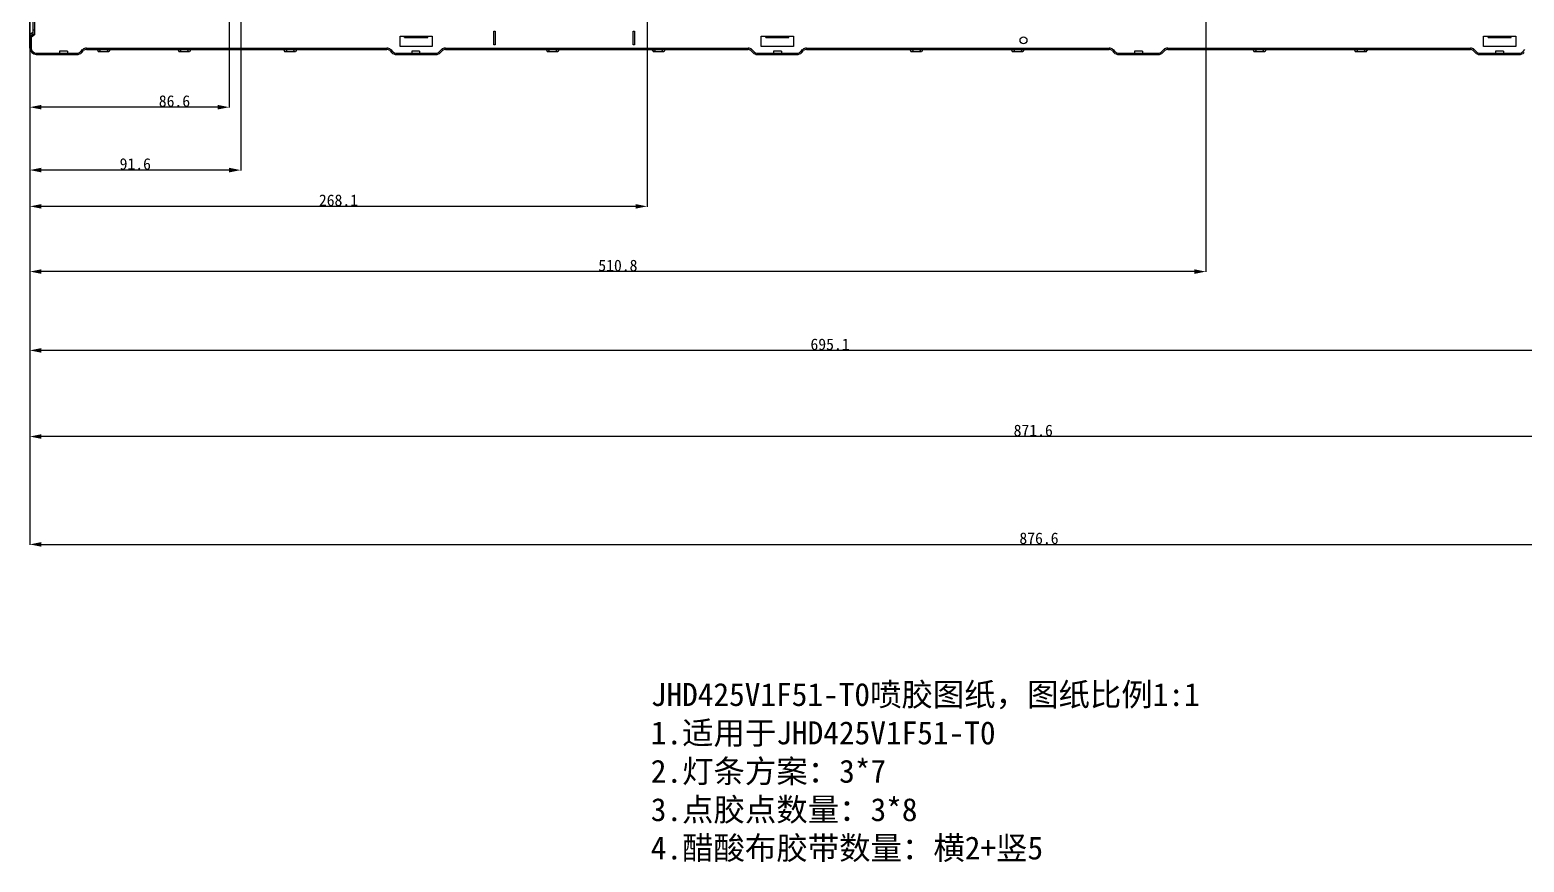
# Model space of a CAD drawing. Header units: millimetres. Extents: x 1969 to 3351, y -193 to 879.
# Drawn here: x 2155 to 2804, y -193 to 168 of the extents above; entities that cross this region are included whole.
import ezdxf

# ---------------------------------------------------------------- set-up
doc = ezdxf.new("R2010")
doc.units = ezdxf.units.MM
doc.header["$LTSCALE"] = 46.255
doc.header["$PDMODE"] = 3
doc.header["$PDSIZE"] = 0.3125
doc.layers.get('0').update_dxf_attribs({"linetype": 'CONTINUOUS'})
doc.layers.get('Defpoints').update_dxf_attribs({"linetype": 'CONTINUOUS'})
doc.layers.add('20180906AFTEDXF_CONTINUOUS_LINE', color=7, linetype='CONTINUOUS')
doc.styles.get("Standard").update_dxf_attribs({"font": 'simfang.ttf'})
doc.dimstyles.new('DIMSTYLE_1', dxfattribs={"dimtxt": 5, "dimasz": 5, "dimexe": 0.18, "dimexo": 0.0625, "dimgap": 0.09, "dimtad": 1, "dimdec": 1, "dimdsep": 46, "dimtxsty": 'Standard', "dimblk": '_FILLED', "dimcen": 0.09, "dimclrt": 5, "dimadec": 0, "dimazin": 0, "dimtp": 0.5, "dimtm": 0.5, "dimtfac": 1, "dimtdec": 1, "dimtofl": 0, "dimtmove": 0, "dimatfit": 3, "dimldrblk": '_FILLED', "dimfxl": 1, "dimtolj": 1, "dimarcsym": 0})

# ---------------------------------------------------------------- blocks, each defined once
blk = doc.blocks.new('_FILLED')
at = {"color": 0, "linetype": 'ByBlock'}
blk.add_solid([(0, 0), (-1, 0.2), (-1, -0.2)], dxfattribs=at)
blk = doc.blocks.new('*D151')
at = {"color": 0, "lineweight": -2, "transparency": 16777216}
for p, q in [((2154.88, 602.1), (2154.88, 134.39)), ((2241.43, 599.6), (2241.43, 134.39)), ((2236.43, 134.57), (2159.88, 134.57))]:
    blk.add_line(p, q, dxfattribs=at)
at = {"layer": 'Defpoints', "color": 0, "transparency": 16777216}
for p in [(2154.88, 602.16), (2241.43, 599.66), (2154.88, 134.57)]:
    blk.add_point(p, dxfattribs=at)
at = {"color": 0, "lineweight": -2, "transparency": 16777216, "xscale": 5, "yscale": 5, "zscale": 5, "rotation": 180}
blk.add_blockref('_FILLED', (2154.88, 134.57), dxfattribs=at)
at = {"color": 0, "lineweight": -2, "transparency": 16777216, "xscale": 5, "yscale": 5, "zscale": 5}
blk.add_blockref('_FILLED', (2241.43, 134.57), dxfattribs=at)
at = {"color": 5, "transparency": 16777216, "insert": (2217.67, 137.2), "char_height": 5, "attachment_point": 5}
blk.add_mtext('\\A1;86.6', dxfattribs=at)
blk = doc.blocks.new('*D154')
at = {"color": 0, "lineweight": -2, "transparency": 16777216}
for p, q in [((2246.43, 267.6), (2246.43, 107.06)), ((2154.88, 174.1), (2154.88, 107.06)), ((2241.43, 107.24), (2159.88, 107.24))]:
    blk.add_line(p, q, dxfattribs=at)
at = {"layer": 'Defpoints', "color": 0, "transparency": 16777216}
for p in [(2246.43, 267.66), (2154.88, 174.16), (2154.88, 107.24)]:
    blk.add_point(p, dxfattribs=at)
at = {"color": 0, "lineweight": -2, "transparency": 16777216, "xscale": 5, "yscale": 5, "zscale": 5, "rotation": 180}
blk.add_blockref('_FILLED', (2154.88, 107.24), dxfattribs=at)
at = {"color": 0, "lineweight": -2, "transparency": 16777216, "xscale": 5, "yscale": 5, "zscale": 5}
blk.add_blockref('_FILLED', (2246.43, 107.24), dxfattribs=at)
at = {"color": 5, "transparency": 16777216, "insert": (2200.66, 109.87), "char_height": 5, "attachment_point": 5}
blk.add_mtext('\\A1;91.6', dxfattribs=at)
blk = doc.blocks.new('*D155')
at = {"color": 0, "lineweight": -2, "transparency": 16777216}
for p, q in [((2422.94, 267.6), (2422.94, 91.29)), ((2154.88, 173.1), (2154.88, 91.29)), ((2417.94, 91.47), (2159.88, 91.47))]:
    blk.add_line(p, q, dxfattribs=at)
at = {"layer": 'Defpoints', "color": 0, "transparency": 16777216}
for p in [(2422.94, 267.66), (2154.88, 173.16), (2154.88, 91.47)]:
    blk.add_point(p, dxfattribs=at)
at = {"color": 0, "lineweight": -2, "transparency": 16777216, "xscale": 5, "yscale": 5, "zscale": 5, "rotation": 180}
blk.add_blockref('_FILLED', (2154.88, 91.47), dxfattribs=at)
at = {"color": 0, "lineweight": -2, "transparency": 16777216, "xscale": 5, "yscale": 5, "zscale": 5}
blk.add_blockref('_FILLED', (2422.94, 91.47), dxfattribs=at)
at = {"color": 5, "transparency": 16777216, "insert": (2288.91, 94.1), "char_height": 5, "attachment_point": 5}
blk.add_mtext('\\A1;268.1', dxfattribs=at)
blk = doc.blocks.new('*D156')
at = {"color": 0, "lineweight": -2, "transparency": 16777216}
for p, q in [((2665.63, 267.6), (2665.63, 62.96)), ((2154.88, 262.6), (2154.88, 62.96)), ((2660.63, 63.14), (2159.88, 63.14))]:
    blk.add_line(p, q, dxfattribs=at)
at = {"layer": 'Defpoints', "color": 0, "transparency": 16777216}
for p in [(2665.63, 267.66), (2154.88, 262.66), (2154.88, 63.14)]:
    blk.add_point(p, dxfattribs=at)
at = {"color": 0, "lineweight": -2, "transparency": 16777216, "xscale": 5, "yscale": 5, "zscale": 5, "rotation": 180}
blk.add_blockref('_FILLED', (2154.88, 63.14), dxfattribs=at)
at = {"color": 0, "lineweight": -2, "transparency": 16777216, "xscale": 5, "yscale": 5, "zscale": 5}
blk.add_blockref('_FILLED', (2665.63, 63.14), dxfattribs=at)
at = {"color": 5, "transparency": 16777216, "insert": (2410.26, 65.77), "char_height": 5, "attachment_point": 5}
blk.add_mtext('\\A1;510.8', dxfattribs=at)
blk = doc.blocks.new('*D157')
at = {"color": 0, "lineweight": -2, "transparency": 16777216}
for p, q in [((2849.93, 267.6), (2849.93, 28.7)), ((2154.88, 262.6), (2154.88, 28.7)), ((2844.93, 28.88), (2159.88, 28.88))]:
    blk.add_line(p, q, dxfattribs=at)
at = {"layer": 'Defpoints', "color": 0, "transparency": 16777216}
for p in [(2849.93, 267.66), (2154.88, 262.66), (2154.88, 28.88)]:
    blk.add_point(p, dxfattribs=at)
at = {"color": 0, "lineweight": -2, "transparency": 16777216, "xscale": 5, "yscale": 5, "zscale": 5, "rotation": 180}
blk.add_blockref('_FILLED', (2154.88, 28.88), dxfattribs=at)
at = {"color": 0, "lineweight": -2, "transparency": 16777216, "xscale": 5, "yscale": 5, "zscale": 5}
blk.add_blockref('_FILLED', (2849.93, 28.88), dxfattribs=at)
at = {"color": 5, "transparency": 16777216, "insert": (2502.41, 31.51), "char_height": 5, "attachment_point": 5}
blk.add_mtext('\\A1;695.1', dxfattribs=at)
blk = doc.blocks.new('*D158')
at = {"color": 0, "lineweight": -2, "transparency": 16777216}
for p, q in [((3026.43, 267.6), (3026.43, -8.72)), ((2154.88, 262.53), (2154.88, -8.72)), ((3021.43, -8.54), (2159.88, -8.54))]:
    blk.add_line(p, q, dxfattribs=at)
at = {"layer": 'Defpoints', "color": 0, "transparency": 16777216}
for p in [(3026.43, 267.66), (2154.88, 262.6), (2154.88, -8.54)]:
    blk.add_point(p, dxfattribs=at)
at = {"color": 0, "lineweight": -2, "transparency": 16777216, "xscale": 5, "yscale": 5, "zscale": 5, "rotation": 180}
blk.add_blockref('_FILLED', (2154.88, -8.54), dxfattribs=at)
at = {"color": 0, "lineweight": -2, "transparency": 16777216, "xscale": 5, "yscale": 5, "zscale": 5}
blk.add_blockref('_FILLED', (3026.43, -8.54), dxfattribs=at)
at = {"color": 5, "transparency": 16777216, "insert": (2590.66, -5.9), "char_height": 5, "attachment_point": 5}
blk.add_mtext('\\A1;871.6', dxfattribs=at)
blk = doc.blocks.new('*D161')
at = {"color": 0, "lineweight": -2, "transparency": 16777216}
for p, q in [((3031.43, 257.6), (3031.43, -55.58)), ((2154.88, 201.6), (2154.88, -55.58)), ((2159.88, -55.4), (3026.43, -55.4))]:
    blk.add_line(p, q, dxfattribs=at)
at = {"layer": 'Defpoints', "color": 0, "transparency": 16777216}
for p in [(3031.43, 257.66), (2154.88, 201.66), (3031.43, -55.4)]:
    blk.add_point(p, dxfattribs=at)
at = {"color": 0, "lineweight": -2, "transparency": 16777216, "xscale": 5, "yscale": 5, "zscale": 5, "rotation": 180}
blk.add_blockref('_FILLED', (2154.88, -55.4), dxfattribs=at)
at = {"color": 0, "lineweight": -2, "transparency": 16777216, "xscale": 5, "yscale": 5, "zscale": 5}
blk.add_blockref('_FILLED', (3031.43, -55.4), dxfattribs=at)
at = {"color": 5, "transparency": 16777216, "insert": (2593.16, -52.77), "char_height": 5, "attachment_point": 5}
blk.add_mtext('\\A1;876.6', dxfattribs=at)

msp = doc.modelspace()

# ---------------------------------------------------------------- linework, layer by layer
at = {"layer": '20180906AFTEDXF_CONTINUOUS_LINE', "color": 7, "linetype": 'Continuous'}
for p, q in [((2154.88, 160.26), (2154.88, 706.31)), ((2156.28, 166.33), (2156.28, 172.98)), ((2156.88, 173.26), (2156.88, 166.05)), ((2154.88, 166.15), (2156.28, 167.33)), ((2156.28, 166.33), (2154.88, 165.16)), ((2154.88, 165.16), (2155.48, 164.88)), ((2156.88, 166.05), (2155.48, 164.88)), ((2155.48, 164.88), (2155.48, 160.26)), ((2156.88, 168.06), (2156.28, 168.06)), ((2156.28, 166.33), (2156.88, 166.05)), ((2315.65, 160.96), (2315.65, 165.46)), ((2315.65, 165.46), (2329.65, 165.46)), ((2317.65, 164.86), (2317.65, 165.46)), ((2317.65, 164.86), (2327.65, 164.86)), ((2327.65, 164.86), (2327.65, 165.46)), ((2329.65, 165.46), (2329.65, 160.96)), ((2356.43, 161.66), (2356.43, 167.66)), ((2356.43, 167.66), (2356.93, 167.66)), ((2356.93, 167.66), (2356.93, 161.66)), ((2416.93, 161.66), (2416.93, 167.66)), ((2416.93, 167.66), (2417.43, 167.66)), ((2417.43, 167.66), (2417.43, 161.66)), ((2472.51, 160.96), (2472.51, 165.46)), ((2472.51, 165.46), (2486.51, 165.46)), ((2474.51, 164.86), (2474.51, 165.46)), ((2474.51, 164.86), (2484.51, 164.86)), ((2484.51, 164.86), (2484.51, 165.46)), ((2486.51, 165.46), (2486.51, 160.96)), ((2786.24, 165.46), (2800.24, 165.46)), ((2786.24, 160.96), (2786.24, 165.46)), ((2788.24, 164.86), (2788.24, 165.46)), ((2788.24, 164.86), (2798.24, 164.86)), ((2798.24, 164.86), (2798.24, 165.46)), ((2800.24, 165.46), (2800.24, 160.96)), ((2154.88, 161.26), (2155.48, 161.26)), ((2154.88, 160.26), (2155.48, 160.26)), ((2157.68, 158.06), (2157.68, 157.46)), ((2157.68, 158.06), (2175.29, 158.06)), ((2157.68, 157.46), (2175.29, 157.46)), ((2158.68, 158.06), (2158.68, 157.46)), ((2167.71, 158.86), (2167.71, 158.06)), ((2171.16, 158.86), (2167.71, 158.86)), ((2171.16, 158.86), (2171.16, 158.06)), ((2174.29, 157.46), (2174.29, 158.06)), ((2175.29, 157.46), (2175.29, 158.06)), ((2176.98, 158.76), (2177.78, 159.56)), ((2177.41, 158.34), (2178.2, 159.13)), ((2179.47, 159.66), (2179.47, 160.26)), ((2179.47, 160.26), (2309.92, 160.26)), ((2179.47, 159.66), (2309.92, 159.66)), ((2179.97, 159.66), (2179.97, 160.26)), ((2181.93, 160.26), (2181.93, 159.66)), ((2182.43, 160.26), (2182.43, 159.66)), ((2184.08, 159.66), (2184.67, 158.64)), ((2189.2, 158.66), (2184.66, 158.66)), ((2185.04, 159.66), (2185.61, 158.66)), ((2188.82, 159.66), (2188.25, 158.66)), ((2189.78, 159.66), (2189.19, 158.64)), ((2191.43, 160.26), (2191.43, 159.66)), ((2191.93, 160.26), (2191.93, 159.66)), ((2216.93, 160.26), (2216.93, 159.66)), ((2217.43, 160.26), (2217.43, 159.66)), ((2219.08, 159.66), (2219.67, 158.64)), ((2224.2, 158.66), (2219.66, 158.66)), ((2220.04, 159.66), (2220.61, 158.66)), ((2223.82, 159.66), (2223.25, 158.66)), ((2224.78, 159.66), (2224.19, 158.64)), ((2226.43, 160.26), (2226.43, 159.66)), ((2226.93, 160.26), (2226.93, 159.66)), ((2262.93, 160.26), (2262.93, 159.66)), ((2263.43, 160.26), (2263.43, 159.66)), ((2265.08, 159.66), (2265.67, 158.64)), ((2270.2, 158.66), (2265.66, 158.66)), ((2266.04, 159.66), (2266.61, 158.66)), ((2269.82, 159.66), (2269.25, 158.66)), ((2270.78, 159.66), (2270.19, 158.64)), ((2272.43, 160.26), (2272.43, 159.66)), ((2272.93, 160.26), (2272.93, 159.66)), ((2309.42, 160.26), (2309.42, 159.66)), ((2309.92, 160.26), (2309.92, 159.66)), ((2311.19, 159.13), (2311.99, 158.34)), ((2311.62, 159.56), (2312.41, 158.76)), ((2314.11, 158.06), (2314.11, 157.46)), ((2314.11, 158.06), (2331.15, 158.06)), ((2314.11, 157.46), (2331.15, 157.46)), ((2314.61, 158.06), (2314.61, 157.46)), ((2329.65, 160.96), (2315.65, 160.96)), ((2320.71, 158.86), (2320.71, 158.06)), ((2324.16, 158.86), (2320.71, 158.86)), ((2324.16, 158.86), (2324.16, 158.06)), ((2330.65, 157.46), (2330.65, 158.06)), ((2331.15, 157.46), (2331.15, 158.06)), ((2332.85, 158.76), (2333.65, 159.56)), ((2333.28, 158.34), (2334.07, 159.13)), ((2335.34, 159.66), (2335.34, 160.26)), ((2335.34, 160.26), (2466.79, 160.26)), ((2335.34, 159.66), (2466.79, 159.66)), ((2335.84, 159.66), (2335.84, 160.26)), ((2356.93, 161.66), (2356.43, 161.66)), ((2376.93, 160.26), (2376.93, 159.66)), ((2377.43, 160.26), (2377.43, 159.66)), ((2379.08, 159.66), (2379.67, 158.64)), ((2384.2, 158.66), (2379.66, 158.66)), ((2380.04, 159.66), (2380.61, 158.66)), ((2383.82, 159.66), (2383.25, 158.66)), ((2384.78, 159.66), (2384.19, 158.64)), ((2386.43, 160.26), (2386.43, 159.66)), ((2386.93, 160.26), (2386.93, 159.66)), ((2417.43, 161.66), (2416.93, 161.66)), ((2422.93, 160.26), (2422.93, 159.66)), ((2423.43, 160.26), (2423.43, 159.66)), ((2425.08, 159.66), (2425.67, 158.64)), ((2430.2, 158.66), (2425.66, 158.66)), ((2426.04, 159.66), (2426.61, 158.66)), ((2429.82, 159.66), (2429.25, 158.66)), ((2430.78, 159.66), (2430.19, 158.64)), ((2432.43, 160.26), (2432.43, 159.66)), ((2432.93, 160.26), (2432.93, 159.66)), ((2466.79, 160.26), (2466.79, 159.66)), ((2468.06, 159.13), (2468.85, 158.34)), ((2468.48, 159.56), (2469.28, 158.76)), ((2470.97, 158.06), (2470.97, 157.46)), ((2470.97, 158.06), (2488.02, 158.06)), ((2470.97, 157.46), (2488.02, 157.46)), ((2471.47, 158.06), (2471.47, 157.46)), ((2486.51, 160.96), (2472.51, 160.96)), ((2481.36, 158.86), (2477.91, 158.86)), ((2477.91, 158.86), (2477.91, 158.06)), ((2481.36, 158.86), (2481.36, 158.06)), ((2487.52, 157.46), (2487.52, 158.06)), ((2488.02, 157.46), (2488.02, 158.06)), ((2489.71, 158.76), (2490.51, 159.56)), ((2490.14, 158.34), (2490.93, 159.13)), ((2492.21, 160.26), (2623.65, 160.26)), ((2492.21, 159.66), (2492.21, 160.26)), ((2492.21, 159.66), (2623.65, 159.66)), ((2492.71, 159.66), (2492.71, 160.26)), ((2534.93, 160.26), (2534.93, 159.66)), ((2535.43, 160.26), (2535.43, 159.66)), ((2537.08, 159.66), (2537.67, 158.64)), ((2542.2, 158.66), (2537.66, 158.66)), ((2538.04, 159.66), (2538.61, 158.66)), ((2541.82, 159.66), (2541.25, 158.66)), ((2542.78, 159.66), (2542.19, 158.64)), ((2544.43, 160.26), (2544.43, 159.66)), ((2544.93, 160.26), (2544.93, 159.66)), ((2578.93, 160.26), (2578.93, 159.66)), ((2579.43, 160.26), (2579.43, 159.66)), ((2581.08, 159.66), (2581.67, 158.64)), ((2586.2, 158.66), (2581.66, 158.66)), ((2582.04, 159.66), (2582.61, 158.66)), ((2585.82, 159.66), (2585.25, 158.66)), ((2586.78, 159.66), (2586.19, 158.64)), ((2588.43, 160.26), (2588.43, 159.66)), ((2588.93, 160.26), (2588.93, 159.66)), ((2623.15, 160.26), (2623.15, 159.66)), ((2623.65, 160.26), (2623.65, 159.66)), ((2624.92, 159.13), (2625.72, 158.34)), ((2625.35, 159.56), (2626.14, 158.76)), ((2627.84, 158.06), (2644.88, 158.06)), ((2627.84, 158.06), (2627.84, 157.46)), ((2627.84, 157.46), (2644.88, 157.46)), ((2628.34, 158.06), (2628.34, 157.46)), ((2638.16, 158.86), (2634.71, 158.86)), ((2634.71, 158.86), (2634.71, 158.06)), ((2638.16, 158.86), (2638.16, 158.06)), ((2644.38, 157.46), (2644.38, 158.06)), ((2644.88, 157.46), (2644.88, 158.06)), ((2646.58, 158.76), (2647.37, 159.56)), ((2647, 158.34), (2647.8, 159.13)), ((2649.07, 160.26), (2780.51, 160.26)), ((2649.07, 159.66), (2649.07, 160.26)), ((2649.07, 159.66), (2780.51, 159.66)), ((2649.57, 159.66), (2649.57, 160.26)), ((2683.93, 160.26), (2683.93, 159.66)), ((2684.43, 160.26), (2684.43, 159.66)), ((2686.08, 159.66), (2686.67, 158.64)), ((2691.2, 158.66), (2686.66, 158.66)), ((2687.04, 159.66), (2687.61, 158.66)), ((2690.82, 159.66), (2690.25, 158.66)), ((2691.78, 159.66), (2691.19, 158.64)), ((2693.43, 160.26), (2693.43, 159.66)), ((2693.93, 160.26), (2693.93, 159.66)), ((2727.93, 160.26), (2727.93, 159.66)), ((2728.43, 160.26), (2728.43, 159.66)), ((2730.08, 159.66), (2730.67, 158.64)), ((2735.2, 158.66), (2730.66, 158.66)), ((2731.04, 159.66), (2731.61, 158.66)), ((2734.82, 159.66), (2734.25, 158.66)), ((2735.78, 159.66), (2735.19, 158.64)), ((2737.43, 160.26), (2737.43, 159.66)), ((2737.93, 160.26), (2737.93, 159.66)), ((2780.01, 160.26), (2780.01, 159.66)), ((2780.51, 160.26), (2780.51, 159.66)), ((2781.79, 159.13), (2782.58, 158.34)), ((2782.21, 159.56), (2783.01, 158.76)), ((2784.7, 158.06), (2801.75, 158.06)), ((2784.7, 158.06), (2784.7, 157.46)), ((2784.7, 157.46), (2801.75, 157.46)), ((2785.2, 158.06), (2785.2, 157.46)), ((2800.24, 160.96), (2786.24, 160.96)), ((2794.96, 158.86), (2791.51, 158.86)), ((2791.51, 158.86), (2791.51, 158.06)), ((2794.96, 158.86), (2794.96, 158.06)), ((2801.25, 157.46), (2801.25, 158.06)), ((2801.75, 157.46), (2801.75, 158.06)), ((2803.44, 158.76), (2804.24, 159.56))]:
    msp.add_line(p, q, dxfattribs=at)
msp.add_circle((2586.43, 163.66), 1.5, dxfattribs=at)
for centre, radius, start, end in [((2157.68, 160.26), 2.8, 180, 270), ((2157.68, 160.26), 2.2, 180, 270), ((2175.29, 160.46), 2.4, 270, 315), ((2175.29, 160.46), 3, 270, 315), ((2179.47, 157.86), 2.4, 90, 135), ((2179.47, 157.86), 1.8, 90, 135), ((2309.92, 157.86), 2.4, 45, 90), ((2309.92, 157.86), 1.8, 45, 90), ((2314.11, 160.46), 3, 225, 270), ((2314.11, 160.46), 2.4, 225, 270), ((2331.15, 160.46), 2.4, 270, 315), ((2331.15, 160.46), 3, 270, 315), ((2335.34, 157.86), 2.4, 90, 135), ((2335.34, 157.86), 1.8, 90, 135), ((2466.79, 157.86), 2.4, 45, 90), ((2466.79, 157.86), 1.8, 45, 90), ((2470.97, 160.46), 3, 225, 270), ((2470.97, 160.46), 2.4, 225, 270), ((2488.02, 160.46), 2.4, 270, 315), ((2488.02, 160.46), 3, 270, 315), ((2492.21, 157.86), 2.4, 90, 135), ((2492.21, 157.86), 1.8, 90, 135), ((2623.65, 157.86), 2.4, 45, 90), ((2623.65, 157.86), 1.8, 45, 90), ((2627.84, 160.46), 3, 225, 270), ((2627.84, 160.46), 2.4, 225, 270), ((2644.88, 160.46), 2.4, 270, 315), ((2644.88, 160.46), 3, 270, 315), ((2649.07, 157.86), 2.4, 90, 135), ((2649.07, 157.86), 1.8, 90, 135), ((2780.51, 157.86), 2.4, 45, 90), ((2780.51, 157.86), 1.8, 45, 90), ((2784.7, 160.46), 3, 225, 270), ((2784.7, 160.46), 2.4, 225, 270), ((2801.75, 160.46), 2.4, 270, 315), ((2801.75, 160.46), 3, 270, 315)]:
    msp.add_arc(centre, radius, start, end, dxfattribs=at)

# ---------------------------------------------------------------- texts
at = {"color": 1, "insert": (2424.55, -115.62), "char_height": 10, "attachment_point": 1}
msp.add_mtext_dynamic_manual_height_columns('{\\C5;JHD425V1F51-T0喷胶图纸，图纸比例1:1\\P1.适用于JHD425V1F51-T0\\P2.灯条方案：3*7\\P3.点胶点数量：3*8\\P4.醋酸布胶带数量：横2+竖5}', width=626.2345, gutter_width=15, heights=[0], dxfattribs=at)

# ---------------------------------------------------------------- dimensions: what is measured, and where the dimension line sits
at = {"color": 2}
dim = msp.add_linear_dim(base=(2154.88014393, 134.57115994), p1=(2241.43014393, 599.65909111), p2=(2154.88014393, 602.16323333), dimstyle='DIMSTYLE_1', dxfattribs=at)
dim.commit()
dim.dimension.update_dxf_attribs({"geometry": '*D151', "text_midpoint": (2217.67323603, 134.57115994), "dimtype": 160})
for base, p1, p2, picture, middle in [((2154.88014393, 107.23900677), (2246.43014393, 267.65909111), (2154.88014393, 174.15909111), '*D154', (2200.65514393, 109.87186391)), ((2154.88, 91.47), (2422.94, 267.66), (2154.88, 173.16), '*D155', (2288.91, 94.1)), ((2154.88014393, 63.14181873), (2665.63014393, 267.65909111), (2154.88014393, 262.65909111), '*D156', (2410.25514393, 65.77467587)), ((2154.8801, 28.8821), (2849.9302, 267.6591), (2154.8801, 262.6591), '*D157', (2502.4051, 31.5149)), ((2154.88014393, -8.53600586), (3026.43014393, 267.65909111), (2154.88014393, 262.59659111), '*D158', (2590.65514393, -5.90314871)), ((3031.43014393, -55.40089571), (2154.88014393, 201.65909111), (3031.43014393, 257.65909111), '*D161', (2593.15514393, -52.76803856))]:
    dim = msp.add_linear_dim(base=base, p1=p1, p2=p2, dimstyle='DIMSTYLE_1', dxfattribs=at)
    dim.commit()
    dim.dimension.update_dxf_attribs({"geometry": picture, "text_midpoint": middle})

doc.saveas('drawing.dxf')
